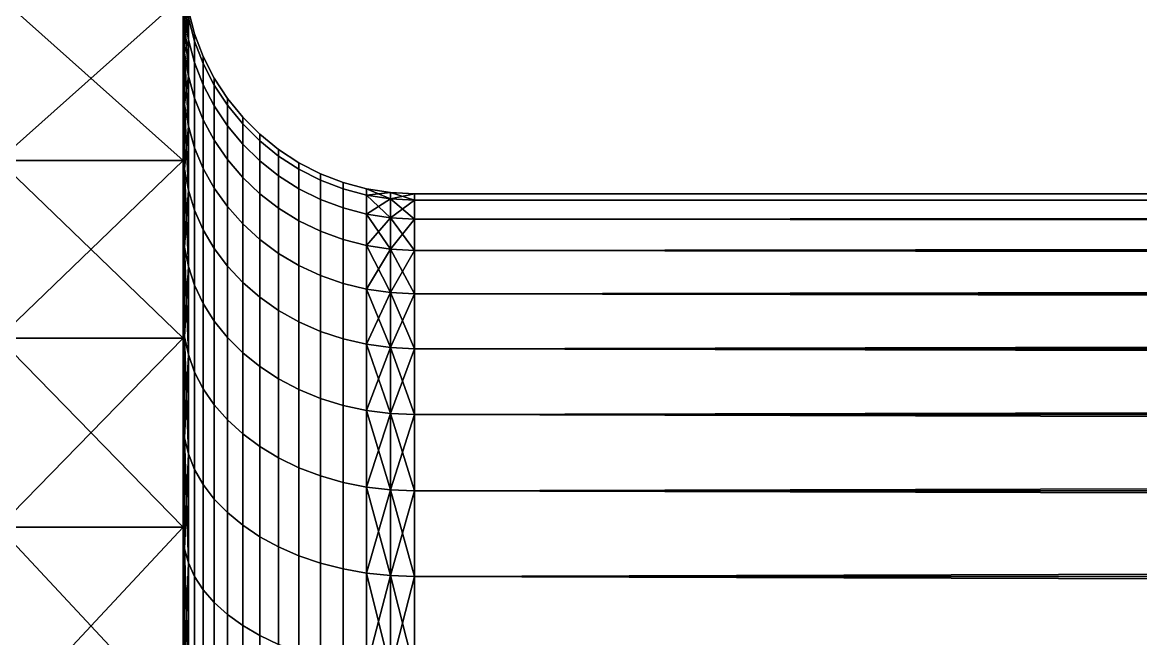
# Model space of a CAD drawing. Extents: x -0.16 to 4, y -0.22 to 0.22.
# Drawn here: x -0.0174 to 0.1035, y 0.0769 to 0.1435 of the extents above; entities that cross this region are included whole.
import ezdxf

# ---------------------------------------------------------------- set-up
doc = ezdxf.new("R2010")
doc.units = 0
doc.layers.get('0').update_dxf_attribs({"linetype": 'CONTINUOUS'})

msp = doc.modelspace()

# ---------------------------------------------------------------- meshes
at = {"color": 252, "linetype": 'CONTINUOUS'}
mesh = msp.add_polyface(dxfattribs=at)
corners = [(-0.02, 0.109375, -0.189443), (-0.02, 0.128578, -0.176972), (-0.02, 0.146372, -0.162563), (-0.02, 0.162563, -0.146372), (-0.02, 0.176972, -0.128578), (-0.02, 0.189443, -0.109375), (-0.02, 0.199838, -0.088974), (-0.02, 0.208044, -0.067597), (-0.02, 0.21397, -0.045481), (-0.02, 0.217552, -0.022866), (-0.02, 0.21875), (-0.02, 0.217552, 0.022866), (-0.02, 0.21397, 0.045481), (-0.02, 0.208044, 0.067597), (-0.02, 0.199838, 0.088974), (-0.02, 0.189443, 0.109375), (-0.02, 0.176972, 0.128578), (-0.02, 0.162563, 0.146372), (-0.02, 0.146372, 0.162563), (-0.02, 0.128578, 0.176972), (-0.02, 0.109375, 0.189443), (-0.02, 0.088974, 0.199838), (-0.02, 0.067597, 0.208044), (-0.02, 0.045481, 0.21397), (-0.02, 0.022866, 0.217552), (-0.02, 0, 0.21875), (-0.02, -0.022866, 0.217552), (-0.02, -0.045481, 0.21397), (-0.02, -0.067597, 0.208044), (-0.02, -0.088974, 0.199838), (-0.02, -0.109375, 0.189443), (-0.02, -0.128578, 0.176972), (-0.02, -0.146372, 0.162563), (-0.02, -0.162563, 0.146372), (-0.02, -0.176972, 0.128578), (-0.02, -0.189443, 0.109375), (-0.02, -0.199838, 0.088974), (-0.02, -0.208044, 0.067597), (-0.02, -0.21397, 0.045481), (-0.02, -0.217552, 0.022866), (-0.02, -0.21875), (-0.02, -0.217552, -0.022866), (-0.02, -0.21397, -0.045481), (-0.02, -0.208044, -0.067597), (-0.02, -0.199838, -0.088974), (-0.02, -0.189443, -0.109375), (-0.02, -0.176972, -0.128578), (-0.02, -0.162563, -0.146372), (-0.02, -0.146372, -0.162563), (-0.02, -0.128578, -0.176972), (-0.02, -0.109375, -0.189443), (-0.02, -0.088974, -0.199838), (-0.02, -0.067597, -0.208044), (-0.02, -0.045481, -0.21397), (-0.02, -0.022866, -0.217552), (-0.02, 0, -0.21875), (-0.02, 0.022866, -0.217552), (-0.02, 0.045481, -0.21397), (-0.02, 0.067597, -0.208044), (-0.02, 0.088974, -0.199838), (0, 0, 0.21875), (0, 0.022866, 0.217552), (0, 0.045481, 0.21397), (0, 0.067597, 0.208044), (0, 0.088974, 0.199838), (0, 0.109375, 0.189443), (0, 0.128578, 0.176972), (0, 0.146372, 0.162563), (0, 0.162563, 0.146372), (0, 0.176972, 0.128578), (0, 0.189443, 0.109375), (0, 0.199838, 0.088974), (0, 0.208044, 0.067597), (0, 0.21397, 0.045481), (0, 0.217552, 0.022866), (0, 0.21875), (0, 0.217552, -0.022866), (0, 0.21397, -0.045481), (0, 0.208044, -0.067597), (0, 0.199838, -0.088974), (0, 0.189443, -0.109375), (0, 0.176972, -0.128578), (0, 0.162563, -0.146372), (0, 0.146372, -0.162563), (0, 0.128578, -0.176972), (0, 0.109375, -0.189443), (0, 0.088974, -0.199838), (0, 0.067597, -0.208044), (0, 0.045481, -0.21397), (0, 0.022866, -0.217552), (0, 0, -0.21875), (0, -0.022866, -0.217552), (0, -0.045481, -0.21397), (0, -0.067597, -0.208044), (0, -0.088974, -0.199838), (0, -0.109375, -0.189443), (0, -0.128578, -0.176972), (0, -0.146372, -0.162563), (0, -0.162563, -0.146372), (0, -0.176972, -0.128578), (0, -0.189443, -0.109375), (0, -0.199838, -0.088974), (0, -0.208044, -0.067597), (0, -0.21397, -0.045481), (0, -0.217552, -0.022866), (0, -0.21875), (0, -0.217552, 0.022866), (0, -0.21397, 0.045481), (0, -0.208044, 0.067597), (0, -0.199838, 0.088974), (0, -0.189443, 0.109375), (0, -0.176972, 0.128578), (0, -0.162563, 0.146372), (0, -0.146372, 0.162563), (0, -0.128578, 0.176972), (0, -0.109375, 0.189443), (0, -0.088974, 0.199838), (0, -0.067597, 0.208044), (0, -0.045481, 0.21397), (0, -0.022866, 0.217552)]
mesh.append_faces([[corners[k] for k in face] for face in [(1, 84, 0), (0, 84, 85), (0, 85, 59), (59, 85, 86), (59, 86, 58), (58, 86, 87), (58, 87, 57), (57, 87, 88), (57, 88, 56), (56, 88, 89), (56, 89, 55), (55, 89, 90), (55, 90, 54), (54, 90, 91), (54, 91, 53), (53, 91, 92), (53, 92, 52), (52, 92, 93), (52, 93, 51), (51, 93, 94), (51, 94, 50), (50, 94, 95), (50, 95, 49), (49, 95, 96), (49, 96, 48), (48, 96, 97), (48, 97, 47), (47, 97, 98), (47, 98, 46), (46, 98, 99), (46, 99, 45), (45, 99, 100), (45, 100, 101), (84, 1, 83), (83, 1, 2), (83, 2, 82), (82, 2, 3), (82, 3, 81), (81, 3, 4), (81, 4, 80), (80, 4, 5), (80, 5, 79), (79, 5, 6), (79, 6, 78), (78, 6, 7), (78, 7, 77), (77, 7, 8), (77, 8, 76), (76, 8, 9), (76, 9, 75), (75, 9, 10), (75, 10, 11), (75, 11, 74), (74, 11, 12), (74, 12, 73), (73, 12, 13), (73, 13, 72), (72, 13, 71), (71, 13, 14), (71, 14, 15), (71, 15, 70), (70, 15, 16), (70, 16, 69), (69, 16, 68), (68, 16, 17), (68, 17, 67), (67, 17, 18), (67, 18, 66), (66, 18, 19), (66, 19, 65), (65, 19, 20), (65, 20, 64), (64, 20, 21), (64, 21, 63), (63, 21, 22), (63, 22, 62), (62, 22, 23), (62, 23, 61), (61, 23, 24), (61, 24, 60), (60, 24, 25), (60, 25, 26), (60, 26, 119), (119, 26, 27), (119, 27, 118), (118, 27, 28), (118, 28, 117), (117, 28, 29), (117, 29, 116), (116, 29, 30), (116, 30, 115), (115, 30, 31), (115, 31, 114), (114, 31, 32), (114, 32, 113), (113, 32, 33), (113, 33, 112), (112, 33, 111), (111, 33, 34), (111, 34, 35), (111, 35, 110), (110, 35, 36), (110, 36, 109), (109, 36, 108), (108, 36, 37), (108, 37, 38), (108, 38, 107), (107, 38, 39), (107, 39, 106), (106, 39, 105), (105, 39, 40), (105, 40, 104), (104, 40, 41), (104, 41, 103), (103, 41, 42), (103, 42, 102), (102, 42, 43), (102, 43, 101), (101, 43, 44), (101, 44, 45)]], dxfattribs={"color": 252})
mesh = msp.add_polyface(dxfattribs=at)
corners = [(0, 0, 0.21875), (0, -0.022866, 0.217552), (0, -0.045481, 0.21397), (0, -0.067597, 0.208044), (0, -0.088974, 0.199838), (0, -0.109375, 0.189443), (0, -0.128578, 0.176972), (0, -0.146372, 0.162563), (0, -0.162563, 0.146372), (0, -0.176972, 0.128578), (0, -0.189443, 0.109375), (0, -0.199838, 0.088974), (0, -0.208044, 0.067597), (0, -0.21397, 0.045481), (0, -0.217552, 0.022866), (0, -0.21875), (0, -0.217552, -0.022866), (0, -0.21397, -0.045481), (0, -0.208044, -0.067597), (0, -0.199838, -0.088974), (0, -0.189443, -0.109375), (0, -0.176972, -0.128578), (0, -0.162563, -0.146372), (0, -0.146372, -0.162563), (0, -0.128578, -0.176972), (0, -0.109375, -0.189443), (0, -0.088974, -0.199838), (0, -0.067597, -0.208044), (0, -0.045481, -0.21397), (0, -0.022866, -0.217552), (0, 0, -0.21875), (0, 0.022866, -0.217552), (0, 0.045481, -0.21397), (0, 0.067597, -0.208044), (0, 0.088974, -0.199838), (0, 0.109375, -0.189443), (0, 0.128578, -0.176972), (0, 0.146372, -0.162563), (0, 0.162563, -0.146372), (0, 0.176972, -0.128578), (0, 0.189443, -0.109375), (0, 0.199838, -0.088974), (0, 0.208044, -0.067597), (0, 0.21397, -0.045481), (0, 0.217552, -0.022866), (0, 0.21875), (0, 0.217552, 0.022866), (0, 0.21397, 0.045481), (0, 0.208044, 0.067597), (0, 0.199838, 0.088974), (0, 0.189443, 0.109375), (0, 0.176972, 0.128578), (0, 0.162563, 0.146372), (0, 0.146372, 0.162563), (0, 0.128578, 0.176972), (0, 0.109375, 0.189443), (0, 0.088974, 0.199838), (0, 0.067597, 0.208044), (0, 0.045481, 0.21397), (0, 0.022866, 0.217552), (0, 0, -0.15), (0, -0.015679, -0.149178), (0, -0.031187, -0.146722), (0, -0.046353, -0.142658), (0, -0.06101, -0.137032), (0, -0.075, -0.129904), (0, -0.088168, -0.121353), (0, -0.10037, -0.111472), (0, -0.111472, -0.10037), (0, -0.121353, -0.088168), (0, -0.129904, -0.075), (0, -0.137032, -0.06101), (0, -0.142658, -0.046353), (0, -0.146722, -0.031187), (0, -0.149178, -0.015679), (0, -0.15), (0, -0.149178, 0.015679), (0, -0.146722, 0.031187), (0, -0.142658, 0.046353), (0, -0.137032, 0.06101), (0, -0.129904, 0.075), (0, -0.121353, 0.088168), (0, -0.111472, 0.10037), (0, -0.10037, 0.111472), (0, -0.088168, 0.121353), (0, -0.075, 0.129904), (0, -0.06101, 0.137032), (0, -0.046353, 0.142658), (0, -0.031187, 0.146722), (0, -0.015679, 0.149178), (0, 0, 0.15), (0, 0.015679, 0.149178), (0, 0.031187, 0.146722), (0, 0.046353, 0.142658), (0, 0.06101, 0.137032), (0, 0.075, 0.129904), (0, 0.088168, 0.121353), (0, 0.10037, 0.111472), (0, 0.111472, 0.10037), (0, 0.121353, 0.088168), (0, 0.129904, 0.075), (0, 0.137032, 0.06101), (0, 0.142658, 0.046353), (0, 0.146722, 0.031187), (0, 0.149178, 0.015679), (0, 0.15), (0, 0.149178, -0.015679), (0, 0.146722, -0.031187), (0, 0.142658, -0.046353), (0, 0.137032, -0.06101), (0, 0.129904, -0.075), (0, 0.121353, -0.088168), (0, 0.111472, -0.10037), (0, 0.10037, -0.111472), (0, 0.088168, -0.121353), (0, 0.075, -0.129904), (0, 0.06101, -0.137032), (0, 0.046353, -0.142658), (0, 0.031187, -0.146722), (0, 0.015679, -0.149178)]
mesh.append_faces([[corners[k] for k in face] for face in [(59, 0, 90), (90, 0, 1), (90, 1, 89), (89, 1, 2), (89, 2, 88), (88, 2, 3), (88, 3, 87), (87, 3, 4), (87, 4, 86), (86, 4, 5), (86, 5, 85), (85, 5, 6), (85, 6, 84), (84, 6, 7), (84, 7, 83), (83, 7, 8), (83, 8, 82), (82, 8, 9), (82, 9, 81), (81, 9, 10), (81, 10, 80), (80, 10, 11), (80, 11, 79), (79, 11, 12), (79, 12, 78), (78, 12, 13), (78, 13, 77), (77, 13, 14), (77, 14, 76), (76, 14, 15), (76, 15, 75), (75, 15, 74), (74, 15, 16), (74, 16, 73), (73, 16, 17), (73, 17, 72), (72, 17, 18), (72, 18, 71), (71, 18, 19), (71, 19, 70), (70, 19, 20), (70, 20, 69), (69, 20, 21), (69, 21, 68), (68, 21, 22), (68, 22, 67), (67, 22, 23), (67, 23, 66), (66, 23, 24), (66, 24, 65), (65, 24, 25), (65, 25, 64), (64, 25, 26), (64, 26, 63), (63, 26, 27), (63, 27, 62), (62, 27, 28), (62, 28, 61), (61, 28, 29), (61, 29, 60), (60, 29, 30), (60, 30, 31), (60, 31, 119), (119, 31, 32), (119, 32, 118), (118, 32, 33), (118, 33, 117), (117, 33, 34), (117, 34, 116), (116, 34, 35), (116, 35, 115), (115, 35, 36), (115, 36, 114), (114, 36, 37), (114, 37, 113), (113, 37, 38), (113, 38, 112), (112, 38, 39), (112, 39, 111), (111, 39, 40), (111, 40, 110), (110, 40, 41), (110, 41, 109), (109, 41, 42), (109, 42, 108), (108, 42, 43), (108, 43, 107), (107, 43, 44), (107, 44, 106), (106, 44, 45), (106, 45, 105), (105, 45, 104), (104, 45, 46), (104, 46, 103), (103, 46, 47), (103, 47, 102), (102, 47, 48), (102, 48, 101), (101, 48, 49), (101, 49, 100), (100, 49, 50), (100, 50, 99), (99, 50, 51), (99, 51, 98), (98, 51, 52), (98, 52, 97), (97, 52, 53), (97, 53, 96), (96, 53, 54), (96, 54, 95), (95, 54, 55), (95, 55, 94), (94, 55, 56), (94, 56, 93), (93, 56, 57), (93, 57, 92), (92, 57, 58), (92, 58, 91), (91, 58, 59), (91, 59, 90)]], dxfattribs={"color": 252})
mesh = msp.add_polyface(dxfattribs=at)
corners = [(0.000137, 0.134645, -0.059948), (0, 0.142658, -0.046353), (0.000137, 0.140173, -0.045545), (0.000137, 0.144166, -0.030643), (0.000546, 0.141638, -0.030106), (0.000546, 0.144009, -0.015136), (0.001224, 0.141495, -0.014872), (0.001224, 0.139166, -0.029581), (0.002161, 0.139066, -0.014616), (0.002161, 0.136776, -0.029073), (0, 0.146722, -0.031187), (0.000137, 0.146579, -0.015406), (0.000546, 0.144802), (0.001224, 0.142275), (0.002161, 0.139832), (0, 0.149178, -0.015679), (0.000137, 0.147387), (0.000546, 0.144009, 0.015136), (0.001224, 0.141495, 0.014872), (0.002161, 0.139066, 0.014616), (0.003349, 0.136747, 0.014373), (0.003349, 0.1375), (0, 0.15), (0.000137, 0.146579, 0.015406), (0.000546, 0.141638, 0.030106), (0.001224, 0.139166, 0.029581), (0.002161, 0.136776, 0.029073), (0, 0.149178, 0.015679), (0.000137, 0.144166, 0.030643), (0.000546, 0.137715, 0.044746), (0.001224, 0.135311, 0.043965), (0, 0.146722, 0.031187), (0.000137, 0.140173, 0.045545), (0, 0.142658, 0.046353), (0.000137, 0.134645, 0.059948), (0.001224, 0.135311, -0.043965), (0.000546, 0.137715, -0.044746)]
mesh.append_faces([[corners[k] for k in face] for face in [(0, 1, 2), (2, 1, 3), (2, 3, 4), (4, 3, 5), (4, 5, 6, 7), (7, 6, 8, 9), (1, 10, 3), (3, 10, 11), (3, 11, 5), (5, 11, 12), (5, 12, 13, 6), (6, 13, 14, 8), (10, 15, 11), (11, 15, 16), (11, 16, 12), (12, 16, 17), (12, 17, 18, 13), (13, 18, 19, 14), (14, 19, 20, 21), (15, 22, 16), (16, 22, 23), (16, 23, 17), (17, 23, 24), (17, 24, 25, 18), (18, 25, 26, 19), (22, 27, 23), (23, 27, 28), (23, 28, 24), (24, 28, 29), (24, 29, 30, 25), (27, 31, 28), (28, 31, 32), (28, 32, 29), (31, 33, 32), (32, 33, 34), (4, 7, 35, 36), (36, 2, 4)]], dxfattribs={"color": 252})
mesh = msp.add_polyface(dxfattribs=at)
corners = [(0.000137, 0.127641, -0.073693), (0, 0.129904, -0.075), (0, 0.137032, -0.06101), (0.000137, 0.134645, -0.059948), (0, 0.142658, -0.046353), (0.002161, 0.136776, -0.029073), (0.002161, 0.139066, -0.014616), (0.003349, 0.136747, -0.014373), (0.003349, 0.134495, -0.028588), (0.004775, 0.134564, -0.014143), (0.004775, 0.132349, -0.028132), (0.006421, 0.132542, -0.013931), (0.006421, 0.130359, -0.027709), (0.008272, 0.130701, -0.013737), (0.008272, 0.12855, -0.027324), (0.002161, 0.139832), (0.003349, 0.1375), (0.004775, 0.135305), (0.006421, 0.133272), (0.008272, 0.131421), (0.003349, 0.136747, 0.014373), (0.004775, 0.134564, 0.014143), (0.006421, 0.132542, 0.013931), (0.008272, 0.130701, 0.013737), (0.002161, 0.139066, 0.014616), (0.002161, 0.136776, 0.029073), (0.003349, 0.134495, 0.028588), (0.004775, 0.132349, 0.028132), (0.006421, 0.130359, 0.027709), (0.008272, 0.12855, 0.027324), (0.001224, 0.139166, 0.029581), (0.001224, 0.135311, 0.043965), (0.002161, 0.132988, 0.04321), (0.003349, 0.13077, 0.04249), (0.004775, 0.128683, 0.041812), (0.000546, 0.137715, 0.044746), (0.000137, 0.140173, 0.045545), (0.000546, 0.132283, 0.058896), (0.001224, 0.129974, 0.057868), (0.002161, 0.127743, 0.056875), (0.000137, 0.134645, 0.059948), (0.000546, 0.125402, 0.072401), (0, 0.142658, 0.046353), (0, 0.137032, 0.06101), (0, 0.129904, 0.075), (0.000137, 0.127641, 0.073693), (0.004775, 0.128683, -0.041812), (0.003349, 0.13077, -0.04249), (0.002161, 0.132988, -0.04321), (0.001224, 0.139166, -0.029581), (0.001224, 0.135311, -0.043965), (0.002161, 0.127743, -0.056875), (0.001224, 0.129974, -0.057868), (0.000546, 0.137715, -0.044746), (0.000546, 0.132283, -0.058896), (0.000137, 0.140173, -0.045545)]
mesh.append_faces([[corners[k] for k in face] for face in [(0, 1, 2), (0, 2, 3), (3, 2, 4), (5, 6, 7, 8), (8, 7, 9, 10), (10, 9, 11, 12), (12, 11, 13, 14), (6, 15, 16, 7), (7, 16, 17, 9), (9, 17, 18, 11), (11, 18, 19, 13), (16, 20, 21, 17), (17, 21, 22, 18), (18, 22, 23, 19), (24, 25, 26, 20), (20, 26, 27, 21), (21, 27, 28, 22), (22, 28, 29, 23), (30, 31, 32, 25), (25, 32, 33, 26), (26, 33, 34, 27), (35, 36, 37), (35, 37, 38, 31), (31, 38, 39, 32), (36, 40, 37), (37, 40, 41), (42, 43, 40), (40, 43, 44), (40, 44, 45), (8, 10, 46, 47), (5, 8, 47, 48), (49, 5, 48, 50), (50, 48, 51, 52), (53, 50, 52, 54), (3, 55, 53), (0, 3, 54), (54, 3, 53)]], dxfattribs={"color": 252})
mesh = msp.add_polyface(dxfattribs=at)
corners = [(0.000137, 0.119238, -0.086632), (0, 0.121353, -0.088168), (0, 0.129904, -0.075), (0.000137, 0.127641, -0.073693), (0.008272, 0.12855, -0.027324), (0.008272, 0.130701, -0.013737), (0.010305, 0.129064, -0.013565), (0.010305, 0.126939, -0.026982), (0.0125, 0.127646, -0.013416), (0.0125, 0.125545, -0.026685), (0.008272, 0.131421), (0.010305, 0.129775), (0.0125, 0.128349), (0.008272, 0.130701, 0.013737), (0.010305, 0.129064, 0.013565), (0.0125, 0.127646, 0.013416), (0.008272, 0.12855, 0.027324), (0.010305, 0.126939, 0.026982), (0.004775, 0.132349, 0.028132), (0.004775, 0.128683, 0.041812), (0.006421, 0.126749, 0.041183), (0.006421, 0.130359, 0.027709), (0.008272, 0.124989, 0.040611), (0.010305, 0.123423, 0.040103), (0.002161, 0.132988, 0.04321), (0.002161, 0.127743, 0.056875), (0.003349, 0.125613, 0.055926), (0.003349, 0.13077, 0.04249), (0.004775, 0.123608, 0.055034), (0.006421, 0.12175, 0.054206), (0.008272, 0.120059, 0.053454), (0.010305, 0.118555, 0.052784), (0.000546, 0.132283, 0.058896), (0.000546, 0.125402, 0.072401), (0.001224, 0.123213, 0.071137), (0.001224, 0.129974, 0.057868), (0.002161, 0.121098, 0.069916), (0.003349, 0.119078, 0.06875), (0.000137, 0.127641, 0.073693), (0, 0.129904, 0.075), (0.000137, 0.119238, 0.086632), (0, 0.121353, 0.088168), (0.000546, 0.125402, -0.072401), (0.000137, 0.134645, 0.059948), (0.000546, 0.117147, 0.085113), (0.010305, 0.123423, -0.040103), (0.008272, 0.124989, -0.040611), (0.010305, 0.118555, -0.052784), (0.008272, 0.120059, -0.053454), (0.006421, 0.130359, -0.027709), (0.006421, 0.126749, -0.041183), (0.006421, 0.12175, -0.054206), (0.004775, 0.132349, -0.028132), (0.004775, 0.128683, -0.041812), (0.004775, 0.123608, -0.055034), (0.003349, 0.13077, -0.04249), (0.003349, 0.125613, -0.055926), (0.002161, 0.132988, -0.04321), (0.002161, 0.127743, -0.056875), (0.003349, 0.119078, -0.06875), (0.002161, 0.121098, -0.069916), (0.001224, 0.129974, -0.057868), (0.001224, 0.123213, -0.071137), (0.000546, 0.132283, -0.058896)]
mesh.append_faces([[corners[k] for k in face] for face in [(0, 1, 2), (0, 2, 3), (4, 5, 6, 7), (7, 6, 8, 9), (5, 10, 11, 6), (6, 11, 12, 8), (10, 13, 14, 11), (11, 14, 15, 12), (13, 16, 17, 14), (18, 19, 20, 21), (21, 20, 22, 16), (16, 22, 23, 17), (24, 25, 26, 27), (27, 26, 28, 19), (19, 28, 29, 20), (20, 29, 30, 22), (22, 30, 31, 23), (32, 33, 34, 35), (35, 34, 36, 25), (25, 36, 37, 26), (38, 39, 40), (39, 41, 40), (42, 0, 3), (33, 43, 38), (33, 38, 44), (4, 7, 45, 46), (46, 45, 47, 48), (49, 4, 46, 50), (50, 46, 48, 51), (52, 49, 50, 53), (53, 50, 51, 54), (55, 53, 54, 56), (57, 55, 56, 58), (58, 56, 59, 60), (61, 58, 60, 62), (63, 61, 62, 42), (42, 3, 63)]], dxfattribs={"color": 252})
mesh = msp.add_polyface(dxfattribs=at)
corners = [(0.025, 0.122268, -0.025989), (0.022387, 0.122402, -0.026017), (0.025, 0.124315, -0.013066), (0.022387, 0.124451, -0.01308), (0.025, 0.125), (0.022387, 0.125137), (0.025, 0.124315, 0.013066), (0.022387, 0.124451, 0.01308), (0.025, 0.122268, 0.025989), (0.022387, 0.122402, 0.026017), (0.0125, 0.125545, -0.026685), (0.0125, 0.127646, -0.013416), (0.014832, 0.126465, -0.013292), (0.014832, 0.124383, -0.026438), (0.017275, 0.125532, -0.013194), (0.017275, 0.123465, -0.026243), (0.019802, 0.124859, -0.013123), (0.019802, 0.122803, -0.026103), (0.0125, 0.128349), (0.014832, 0.127161), (0.017275, 0.126224), (0.019802, 0.125546), (0.0125, 0.127646, 0.013416), (0.014832, 0.126465, 0.013292), (0.017275, 0.125532, 0.013194), (0.019802, 0.124859, 0.013123), (0.010305, 0.129064, 0.013565), (0.010305, 0.126939, 0.026982), (0.0125, 0.125545, 0.026685), (0.014832, 0.124383, 0.026438), (0.017275, 0.123465, 0.026243), (0.019802, 0.122803, 0.026103), (0.010305, 0.123423, 0.040103), (0.0125, 0.122067, 0.039662), (0.014832, 0.120938, 0.039295), (0.017275, 0.120046, 0.039005), (0.019802, 0.119402, -0.038796), (0.017275, 0.120046, -0.039005), (0.014832, 0.120938, -0.039295), (0.0125, 0.122067, -0.039662), (0.010305, 0.126939, -0.026982), (0.010305, 0.123423, -0.040103)]
mesh.append_faces([[corners[k] for k in face] for face in [(0, 1, 2), (2, 1, 3), (2, 3, 4), (4, 3, 5), (4, 5, 6), (6, 5, 7), (6, 7, 8), (8, 7, 9), (10, 11, 12, 13), (13, 12, 14, 15), (15, 14, 16, 17), (17, 16, 3), (3, 16, 5), (11, 18, 19, 12), (12, 19, 20, 14), (14, 20, 21, 16), (16, 21, 5), (5, 21, 7), (18, 22, 23, 19), (19, 23, 24, 20), (20, 24, 25, 21), (21, 25, 7), (7, 25, 9), (26, 27, 28, 22), (22, 28, 29, 23), (23, 29, 30, 24), (24, 30, 31, 25), (25, 31, 9), (27, 32, 33, 28), (28, 33, 34, 29), (29, 34, 35, 30), (17, 3, 1), (17, 1, 36), (15, 17, 36, 37), (13, 15, 37, 38), (10, 13, 38, 39), (40, 10, 39, 41)]], dxfattribs={"color": 252})
mesh = msp.add_polyface(dxfattribs=at)
corners = [(0.000546, 0.107609, -0.096892), (0.000137, 0.10953, -0.098621), (0.000546, 0.117147, -0.085113), (0.001224, 0.115103, -0.083627), (0.001224, 0.105731, -0.0952), (0.002161, 0.113126, -0.082191), (0.002161, 0.103915, -0.093566), (0, 0.111472, -0.10037), (0.000137, 0.119238, -0.086632), (0.000546, 0.125402, -0.072401), (0.001224, 0.123213, -0.071137), (0.002161, 0.121098, -0.069916), (0.003349, 0.119078, -0.06875), (0.003349, 0.11124, -0.08082), (0.004775, 0.117178, -0.067653), (0.004775, 0.109464, -0.079531), (0.006421, 0.115417, -0.066636), (0.006421, 0.107819, -0.078335), (0.008272, 0.113814, -0.065711), (0.008272, 0.106322, -0.077248), (0, 0.121353, -0.088168), (0.010305, 0.123423, 0.040103), (0.010305, 0.118555, 0.052784), (0.0125, 0.117253, 0.052204), (0.0125, 0.122067, 0.039662), (0.003349, 0.125613, 0.055926), (0.003349, 0.119078, 0.06875), (0.004775, 0.117178, 0.067653), (0.004775, 0.123608, 0.055034), (0.006421, 0.115417, 0.066636), (0.006421, 0.12175, 0.054206), (0.008272, 0.113814, 0.065711), (0.008272, 0.120059, 0.053454), (0.010305, 0.112388, 0.064887), (0.0125, 0.111154, 0.064175), (0.000137, 0.127641, 0.073693), (0.000137, 0.119238, 0.086632), (0.000546, 0.117147, 0.085113), (0.000546, 0.107609, 0.096892), (0.001224, 0.105731, 0.0952), (0.001224, 0.115103, 0.083627), (0.002161, 0.103915, 0.093566), (0.002161, 0.113126, 0.082191), (0, 0.121353, 0.088168), (0.000137, 0.10953, 0.098621), (0, 0.111472, 0.10037), (0.006421, 0.107819, 0.078335), (0.008272, 0.106322, 0.077248), (0.004775, 0.109464, 0.079531), (0.003349, 0.11124, 0.08082), (0.002161, 0.121098, 0.069916), (0.001224, 0.123213, 0.071137), (0.000546, 0.125402, 0.072401), (0.010305, 0.123423, -0.040103), (0.0125, 0.122067, -0.039662), (0.0125, 0.117253, -0.052204), (0.010305, 0.118555, -0.052784), (0.008272, 0.120059, -0.053454), (0.010305, 0.112388, -0.064887), (0.006421, 0.12175, -0.054206), (0.004775, 0.123608, -0.055034), (0.003349, 0.125613, -0.055926)]
mesh.append_faces([[corners[k] for k in face] for face in [(0, 1, 2), (0, 2, 3, 4), (4, 3, 5, 6), (1, 7, 8), (1, 8, 2), (2, 8, 9), (2, 9, 10, 3), (3, 10, 11, 5), (5, 11, 12, 13), (13, 12, 14, 15), (15, 14, 16, 17), (17, 16, 18, 19), (7, 20, 8), (21, 22, 23, 24), (25, 26, 27, 28), (28, 27, 29, 30), (30, 29, 31, 32), (32, 31, 33, 22), (22, 33, 34, 23), (35, 36, 37), (37, 36, 38), (37, 38, 39, 40), (40, 39, 41, 42), (36, 43, 44), (36, 44, 38), (43, 45, 44), (46, 47, 31, 29), (48, 46, 29, 27), (49, 48, 27, 26), (42, 49, 26, 50), (40, 42, 50, 51), (37, 40, 51, 52), (53, 54, 55, 56), (57, 56, 58, 18), (59, 57, 18, 16), (60, 59, 16, 14), (61, 60, 14, 12)]], dxfattribs={"color": 252})
mesh = msp.add_polyface(dxfattribs=at)
corners = [(3.246281, 0, -0.125), (3.246281, -0.013066, -0.124315), (3.246281, -0.025989, -0.122268), (3.246281, -0.038627, -0.118882), (3.246281, -0.050842, -0.114193), (3.246281, -0.0625, -0.108253), (3.246281, -0.073473, -0.101127), (3.246281, -0.083641, -0.092893), (3.246281, -0.092893, -0.083641), (3.246281, -0.101127, -0.073473), (3.246281, -0.108253, -0.0625), (3.246281, -0.114193, -0.050842), (3.246281, -0.118882, -0.038627), (3.246281, -0.122268, -0.025989), (3.246281, -0.124315, -0.013066), (3.246281, -0.125), (3.246281, -0.124315, 0.013066), (3.246281, -0.122268, 0.025989), (3.246281, -0.118882, 0.038627), (3.246281, -0.114193, 0.050842), (3.246281, -0.108253, 0.0625), (3.246281, -0.101127, 0.073473), (3.246281, -0.092893, 0.083641), (3.246281, -0.083641, 0.092893), (3.246281, -0.073473, 0.101127), (3.246281, -0.0625, 0.108253), (3.246281, -0.050842, 0.114193), (3.246281, -0.038627, 0.118882), (3.246281, -0.025989, 0.122268), (3.246281, -0.013066, 0.124315), (3.246281, 0, 0.125), (3.246281, 0.013066, 0.124315), (3.246281, 0.025989, 0.122268), (3.246281, 0.038627, 0.118882), (3.246281, 0.050842, 0.114193), (3.246281, 0.0625, 0.108253), (3.246281, 0.073473, 0.101127), (3.246281, 0.083641, 0.092893), (3.246281, 0.092893, 0.083641), (3.246281, 0.101127, 0.073473), (3.246281, 0.108253, 0.0625), (3.246281, 0.114193, 0.050842), (3.246281, 0.118882, 0.038627), (3.246281, 0.122268, 0.025989), (3.246281, 0.124315, 0.013066), (3.246281, 0.125), (3.246281, 0.124315, -0.013066), (3.246281, 0.122268, -0.025989), (3.246281, 0.118882, -0.038627), (3.246281, 0.114193, -0.050842), (3.246281, 0.108253, -0.0625), (3.246281, 0.101127, -0.073473), (3.246281, 0.092893, -0.083641), (3.246281, 0.083641, -0.092893), (3.246281, 0.073473, -0.101127), (3.246281, 0.0625, -0.108253), (3.246281, 0.050842, -0.114193), (3.246281, 0.038627, -0.118882), (3.246281, 0.025989, -0.122268), (3.246281, 0.013066, -0.124315), (0.025, 0, -0.125), (0.025, 0.013066, -0.124315), (0.025, 0.025989, -0.122268), (0.025, 0.038627, -0.118882), (0.025, 0.050842, -0.114193), (0.025, 0.0625, -0.108253), (0.025, 0.073473, -0.101127), (0.025, 0.083641, -0.092893), (0.025, 0.092893, -0.083641), (0.025, 0.101127, -0.073473), (0.025, 0.108253, -0.0625), (0.025, 0.114193, -0.050842), (0.025, 0.118882, -0.038627), (0.025, 0.122268, -0.025989), (0.025, 0.124315, -0.013066), (0.025, 0.125), (0.025, 0.124315, 0.013066), (0.025, 0.122268, 0.025989), (0.025, 0.118882, 0.038627), (0.025, 0.114193, 0.050842), (0.025, 0.108253, 0.0625), (0.025, 0.101127, 0.073473), (0.025, 0.092893, 0.083641), (0.025, 0.083641, 0.092893), (0.025, 0.073473, 0.101127), (0.025, 0.0625, 0.108253), (0.025, 0.050842, 0.114193), (0.025, 0.038627, 0.118882), (0.025, 0.025989, 0.122268), (0.025, 0.013066, 0.124315), (0.025, 0, 0.125), (0.025, -0.013066, 0.124315), (0.025, -0.025989, 0.122268), (0.025, -0.038627, 0.118882), (0.025, -0.050842, 0.114193), (0.025, -0.0625, 0.108253), (0.025, -0.073473, 0.101127), (0.025, -0.083641, 0.092893), (0.025, -0.092893, 0.083641), (0.025, -0.101127, 0.073473), (0.025, -0.108253, 0.0625), (0.025, -0.114193, 0.050842), (0.025, -0.118882, 0.038627), (0.025, -0.122268, 0.025989), (0.025, -0.124315, 0.013066), (0.025, -0.125), (0.025, -0.124315, -0.013066), (0.025, -0.122268, -0.025989), (0.025, -0.118882, -0.038627), (0.025, -0.114193, -0.050842), (0.025, -0.108253, -0.0625), (0.025, -0.101127, -0.073473), (0.025, -0.092893, -0.083641), (0.025, -0.083641, -0.092893), (0.025, -0.073473, -0.101127), (0.025, -0.0625, -0.108253), (0.025, -0.050842, -0.114193), (0.025, -0.038627, -0.118882), (0.025, -0.025989, -0.122268), (0.025, -0.013066, -0.124315)]
mesh.append_faces([[corners[k] for k in face] for face in [(1, 60, 0), (0, 60, 61), (0, 61, 59), (59, 61, 62), (59, 62, 58), (58, 62, 63), (58, 63, 57), (57, 63, 64), (57, 64, 56), (56, 64, 65), (56, 65, 55), (55, 65, 66), (55, 66, 54), (54, 66, 67), (54, 67, 53), (53, 67, 68), (53, 68, 52), (52, 68, 69), (52, 69, 51), (51, 69, 70), (51, 70, 50), (50, 70, 71), (50, 71, 49), (49, 71, 72), (49, 72, 48), (48, 72, 73), (48, 73, 47), (47, 73, 74), (47, 74, 46), (46, 74, 75), (46, 75, 45), (45, 75, 76), (45, 76, 44), (44, 76, 77), (44, 77, 43), (43, 77, 78), (43, 78, 42), (42, 78, 79), (42, 79, 41), (41, 79, 80), (41, 80, 40), (40, 80, 81), (40, 81, 39), (39, 81, 82), (39, 82, 38), (38, 82, 83), (38, 83, 37), (37, 83, 84), (37, 84, 36), (36, 84, 85), (36, 85, 35), (35, 85, 86), (35, 86, 34), (34, 86, 87), (34, 87, 33), (33, 87, 88), (33, 88, 32), (32, 88, 89), (32, 89, 31), (31, 89, 90), (31, 90, 30), (30, 90, 91), (30, 91, 29), (29, 91, 92), (29, 92, 28), (28, 92, 93), (28, 93, 27), (27, 93, 94), (27, 94, 26), (26, 94, 95), (26, 95, 25), (25, 95, 96), (25, 96, 24), (24, 96, 97), (24, 97, 23), (23, 97, 98), (23, 98, 22), (22, 98, 99), (22, 99, 21), (21, 99, 100), (21, 100, 20), (20, 100, 101), (20, 101, 19), (19, 101, 102), (19, 102, 18), (18, 102, 103), (18, 103, 17), (17, 103, 104), (17, 104, 16), (16, 104, 105), (16, 105, 15), (15, 105, 106), (15, 106, 14), (14, 106, 107), (14, 107, 13), (13, 107, 108), (13, 108, 12), (12, 108, 109), (12, 109, 11), (11, 109, 110), (11, 110, 10), (10, 110, 111), (10, 111, 9), (9, 111, 112), (9, 112, 8), (8, 112, 113), (8, 113, 7), (7, 113, 114), (7, 114, 6), (6, 114, 115), (6, 115, 5), (5, 115, 116), (5, 116, 4), (4, 116, 117), (4, 117, 3), (3, 117, 118), (3, 118, 2), (2, 118, 119), (2, 119, 1), (1, 119, 60)]], dxfattribs={"color": 252})
mesh = msp.add_polyface(dxfattribs=at)
corners = [(0.025, 0.108253, -0.0625), (0.022387, 0.108372, -0.062568), (0.025, 0.114193, -0.050842), (0.022387, 0.114318, -0.050898), (0.025, 0.118882, -0.038627), (0.022387, 0.119012, -0.038669), (0.025, 0.122268, -0.025989), (0.022387, 0.122402, -0.026017), (0.025, 0.122268, 0.025989), (0.022387, 0.122402, 0.026017), (0.025, 0.118882, 0.038627), (0.022387, 0.119012, 0.038669), (0.025, 0.114193, 0.050842), (0.022387, 0.114318, 0.050898), (0.025, 0.108253, 0.0625), (0.022387, 0.108372, 0.062568), (0.019802, 0.108726, -0.062773), (0.019802, 0.122803, 0.026103), (0.017275, 0.123465, 0.026243), (0.017275, 0.120046, 0.039005), (0.019802, 0.119402, 0.038796), (0.0125, 0.122067, 0.039662), (0.0125, 0.117253, 0.052204), (0.014832, 0.116168, 0.051721), (0.014832, 0.120938, 0.039295), (0.017275, 0.115311, 0.05134), (0.019802, 0.114692, 0.051064), (0.0125, 0.111154, 0.064175), (0.014832, 0.110125, 0.063581), (0.017275, 0.109313, 0.063112), (0.019802, 0.108726, 0.062773), (0.019802, 0.119402, -0.038796), (0.019802, 0.114692, -0.051064), (0.017275, 0.120046, -0.039005), (0.017275, 0.115311, -0.05134), (0.017275, 0.109313, -0.063112), (0.014832, 0.120938, -0.039295), (0.014832, 0.116168, -0.051721), (0.014832, 0.110125, -0.063581), (0.0125, 0.122067, -0.039662), (0.0125, 0.117253, -0.052204), (0.0125, 0.111154, -0.064175), (0.010305, 0.118555, -0.052784), (0.010305, 0.112388, -0.064887)]
mesh.append_faces([[corners[k] for k in face] for face in [(0, 1, 2), (2, 1, 3), (2, 3, 4), (4, 3, 5), (4, 5, 6), (6, 5, 7), (8, 9, 10), (10, 9, 11), (10, 11, 12), (12, 11, 13), (12, 13, 14), (14, 13, 15), (1, 16, 3), (9, 17, 11), (18, 19, 20, 17), (17, 20, 11), (11, 20, 13), (21, 22, 23, 24), (24, 23, 25, 19), (19, 25, 26, 20), (20, 26, 13), (13, 26, 15), (22, 27, 28, 23), (23, 28, 29, 25), (25, 29, 30, 26), (26, 30, 15), (31, 7, 5), (31, 5, 32), (32, 5, 3), (32, 3, 16), (33, 31, 32, 34), (34, 32, 16, 35), (36, 33, 34, 37), (37, 34, 35, 38), (39, 36, 37, 40), (40, 37, 38, 41), (42, 40, 41, 43)]], dxfattribs={"color": 252})
mesh = msp.add_polyface(dxfattribs=at)
corners = [(0.000137, 0.086632, -0.119238), (0, 0.088168, -0.121353), (0.000137, 0.098621, -0.10953), (0.000546, 0.096892, -0.107609), (0.000546, 0.107609, -0.096892), (0.001224, 0.105731, -0.0952), (0.001224, 0.0952, -0.105731), (0.002161, 0.103915, -0.093566), (0.002161, 0.093566, -0.103915), (0.003349, 0.102182, -0.092005), (0.003349, 0.092005, -0.102182), (0.004775, 0.100551, -0.090537), (0.004775, 0.090537, -0.100551), (0.006421, 0.09904, -0.089176), (0.006421, 0.089176, -0.09904), (0.008272, 0.097665, -0.087938), (0.008272, 0.087938, -0.097665), (0.010305, 0.096441, -0.086836), (0.010305, 0.086836, -0.096441), (0, 0.10037, -0.111472), (0.000137, 0.10953, -0.098621), (0.002161, 0.113126, -0.082191), (0.003349, 0.11124, -0.08082), (0.004775, 0.109464, -0.079531), (0.006421, 0.107819, -0.078335), (0.008272, 0.106322, -0.077248), (0.010305, 0.10499, -0.07628), (0, 0.111472, -0.10037), (0.008272, 0.113814, -0.065711), (0.010305, 0.112388, -0.064887), (0.002161, 0.113126, 0.082191), (0.002161, 0.103915, 0.093566), (0.003349, 0.102182, 0.092005), (0.003349, 0.11124, 0.08082), (0.004775, 0.100551, 0.090537), (0.004775, 0.109464, 0.079531), (0.006421, 0.09904, 0.089176), (0.006421, 0.107819, 0.078335), (0.008272, 0.097665, 0.087938), (0.008272, 0.106322, 0.077248), (0.000546, 0.107609, 0.096892), (0.000137, 0.10953, 0.098621), (0.000546, 0.096892, 0.107609), (0.001224, 0.0952, 0.105731), (0.001224, 0.105731, 0.0952), (0.002161, 0.093566, 0.103915), (0.003349, 0.092005, 0.102182), (0.004775, 0.090537, 0.100551), (0.006421, 0.089176, 0.09904), (0.008272, 0.087938, 0.097665), (0, 0.111472, 0.10037), (0.000137, 0.098621, 0.10953), (0.000546, 0.085113, 0.117147), (0, 0.10037, 0.111472), (0.000137, 0.086632, 0.119238), (0, 0.088168, 0.121353)]
mesh.append_faces([[corners[k] for k in face] for face in [(0, 1, 2), (0, 2, 3), (3, 2, 4), (3, 4, 5, 6), (6, 5, 7, 8), (8, 7, 9, 10), (10, 9, 11, 12), (12, 11, 13, 14), (14, 13, 15, 16), (16, 15, 17, 18), (1, 19, 2), (2, 19, 20), (2, 20, 4), (7, 21, 22, 9), (9, 22, 23, 11), (11, 23, 24, 13), (13, 24, 25, 15), (15, 25, 26, 17), (19, 27, 20), (25, 28, 29, 26), (30, 31, 32, 33), (33, 32, 34, 35), (35, 34, 36, 37), (37, 36, 38, 39), (40, 41, 42), (40, 42, 43, 44), (44, 43, 45, 31), (31, 45, 46, 32), (32, 46, 47, 34), (34, 47, 48, 36), (36, 48, 49, 38), (41, 50, 51), (41, 51, 42), (42, 51, 52), (50, 53, 51), (51, 53, 54), (53, 55, 54)]], dxfattribs={"color": 252})
mesh = msp.add_polyface(dxfattribs=at)
corners = [(0.025, 0.092893, -0.083641), (0.022387, 0.092995, -0.083733), (0.025, 0.101127, -0.073473), (0.022387, 0.101238, -0.073554), (0.025, 0.108253, -0.0625), (0.022387, 0.108372, -0.062568), (0.025, 0.108253, 0.0625), (0.022387, 0.108372, 0.062568), (0.025, 0.101127, 0.073473), (0.022387, 0.101238, 0.073554), (0.025, 0.092893, 0.083641), (0.022387, 0.092995, 0.083733), (0.010305, 0.086836, -0.096441), (0.010305, 0.096441, -0.086836), (0.0125, 0.095382, -0.085882), (0.0125, 0.085882, -0.095382), (0.019802, 0.093299, -0.084007), (0.010305, 0.10499, -0.07628), (0.0125, 0.103837, -0.075442), (0.014832, 0.102876, -0.074744), (0.014832, 0.094499, -0.085088), (0.017275, 0.102117, -0.074192), (0.017275, 0.093802, -0.08446), (0.019802, 0.101569, -0.073794), (0.010305, 0.112388, -0.064887), (0.0125, 0.111154, -0.064175), (0.014832, 0.110125, -0.063581), (0.017275, 0.109313, -0.063112), (0.019802, 0.108726, -0.062773), (0.019802, 0.108726, 0.062773), (0.008272, 0.106322, 0.077248), (0.008272, 0.097665, 0.087938), (0.010305, 0.096441, 0.086836), (0.010305, 0.10499, 0.07628), (0.0125, 0.095382, 0.085882), (0.0125, 0.103837, 0.075442), (0.014832, 0.094499, 0.085088), (0.014832, 0.102876, 0.074744), (0.017275, 0.093802, 0.08446), (0.017275, 0.102117, 0.074192), (0.019802, 0.093299, 0.084007), (0.019802, 0.101569, 0.073794), (0.008272, 0.087938, 0.097665), (0.010305, 0.086836, 0.096441), (0.0125, 0.085882, 0.095382), (0.017275, 0.109313, 0.063112), (0.014832, 0.110125, 0.063581), (0.0125, 0.111154, 0.064175), (0.010305, 0.112388, 0.064887), (0.008272, 0.113814, 0.065711)]
mesh.append_faces([[corners[k] for k in face] for face in [(0, 1, 2), (2, 1, 3), (2, 3, 4), (4, 3, 5), (6, 7, 8), (8, 7, 9), (8, 9, 10), (10, 9, 11), (12, 13, 14, 15), (1, 16, 3), (13, 17, 18, 14), (14, 18, 19, 20), (20, 19, 21, 22), (22, 21, 23, 16), (16, 23, 3), (3, 23, 5), (17, 24, 25, 18), (18, 25, 26, 19), (19, 26, 27, 21), (21, 27, 28, 23), (23, 28, 5), (7, 29, 9), (30, 31, 32, 33), (33, 32, 34, 35), (35, 34, 36, 37), (37, 36, 38, 39), (39, 38, 40, 41), (41, 40, 11), (31, 42, 43, 32), (32, 43, 44, 34), (41, 11, 9), (39, 41, 29, 45), (37, 39, 45, 46), (35, 37, 46, 47), (33, 35, 47, 48), (30, 33, 48, 49), (29, 41, 9)]], dxfattribs={"color": 252})
mesh = msp.add_polyface(dxfattribs=at)
corners = [(0.000546, 0.072401, -0.125402), (0.000137, 0.073693, -0.127641), (0.000546, 0.085113, -0.117147), (0.001224, 0.083627, -0.115103), (0.001224, 0.071137, -0.123213), (0.002161, 0.082191, -0.113126), (0.002161, 0.069916, -0.121098), (0.003349, 0.08082, -0.11124), (0.003349, 0.06875, -0.119078), (0.004775, 0.079531, -0.109464), (0.004775, 0.067653, -0.117178), (0.006421, 0.078335, -0.107819), (0.006421, 0.066636, -0.115417), (0.008272, 0.077248, -0.106322), (0.008272, 0.065711, -0.113814), (0.010305, 0.07628, -0.10499), (0.010305, 0.064887, -0.112388), (0, 0.06101, -0.137032), (0, 0.075, -0.129904), (0, 0.088168, -0.121353), (0.000137, 0.086632, -0.119238), (0.000546, 0.096892, 0.107609), (0.000546, 0.085113, 0.117147), (0.001224, 0.083627, 0.115103), (0.001224, 0.0952, 0.105731), (0.002161, 0.082191, 0.113126), (0.002161, 0.093566, 0.103915), (0.003349, 0.08082, 0.11124), (0.003349, 0.092005, 0.102182), (0.004775, 0.079531, 0.109464), (0.004775, 0.090537, 0.100551), (0.006421, 0.078335, 0.107819), (0.006421, 0.089176, 0.09904), (0.008272, 0.077248, 0.106322), (0.008272, 0.087938, 0.097665), (0.010305, 0.07628, 0.10499), (0.010305, 0.086836, 0.096441), (0.000137, 0.098621, 0.10953), (0.000137, 0.086632, 0.119238), (0.000546, 0.072401, 0.125402), (0.001224, 0.071137, 0.123213), (0.002161, 0.069916, 0.121098), (0.003349, 0.06875, 0.119078), (0.004775, 0.067653, 0.117178), (0.006421, 0.066636, 0.115417), (0.008272, 0.065711, 0.113814), (0, 0.088168, 0.121353), (0.000137, 0.073693, 0.127641), (0, 0.075, 0.129904), (0.006421, 0.089176, -0.09904), (0.008272, 0.087938, -0.097665), (0.004775, 0.090537, -0.100551), (0.003349, 0.092005, -0.102182), (0.002161, 0.093566, -0.103915), (0.001224, 0.0952, -0.105731), (0.000546, 0.096892, -0.107609)]
mesh.append_faces([[corners[k] for k in face] for face in [(0, 1, 2), (0, 2, 3, 4), (4, 3, 5, 6), (6, 5, 7, 8), (8, 7, 9, 10), (10, 9, 11, 12), (12, 11, 13, 14), (14, 13, 15, 16), (17, 18, 1), (1, 18, 19), (1, 19, 20), (21, 22, 23, 24), (24, 23, 25, 26), (26, 25, 27, 28), (28, 27, 29, 30), (30, 29, 31, 32), (32, 31, 33, 34), (34, 33, 35, 36), (37, 38, 22), (22, 38, 39), (22, 39, 40, 23), (23, 40, 41, 25), (25, 41, 42, 27), (27, 42, 43, 29), (29, 43, 44, 31), (31, 44, 45, 33), (38, 46, 47), (38, 47, 39), (46, 48, 47), (2, 1, 20), (49, 50, 13, 11), (51, 49, 11, 9), (52, 51, 9, 7), (53, 52, 7, 5), (54, 53, 5, 3), (55, 54, 3, 2), (2, 20, 55)]], dxfattribs={"color": 252})
mesh = msp.add_polyface(dxfattribs=at)
corners = [(0.025, 0.073473, -0.101127), (0.022387, 0.062568, -0.108372), (0.022387, 0.073554, -0.101238), (0.025, 0.083641, -0.092893), (0.022387, 0.083733, -0.092995), (0.025, 0.092893, -0.083641), (0.022387, 0.092995, -0.083733), (0.025, 0.092893, 0.083641), (0.022387, 0.092995, 0.083733), (0.025, 0.083641, 0.092893), (0.022387, 0.083733, 0.092995), (0.025, 0.073473, 0.101127), (0.022387, 0.073554, 0.101238), (0.010305, 0.064887, -0.112388), (0.010305, 0.07628, -0.10499), (0.0125, 0.075442, -0.103837), (0.0125, 0.064175, -0.111154), (0.019802, 0.062773, -0.108726), (0.019802, 0.073794, -0.101569), (0.0125, 0.085882, -0.095382), (0.0125, 0.095382, -0.085882), (0.014832, 0.094499, -0.085088), (0.014832, 0.085088, -0.094499), (0.017275, 0.093802, -0.08446), (0.017275, 0.08446, -0.093802), (0.019802, 0.093299, -0.084007), (0.019802, 0.084007, -0.093299), (0.019802, 0.093299, 0.084007), (0.0125, 0.095382, 0.085882), (0.0125, 0.085882, 0.095382), (0.014832, 0.085088, 0.094499), (0.014832, 0.094499, 0.085088), (0.017275, 0.08446, 0.093802), (0.017275, 0.093802, 0.08446), (0.019802, 0.084007, 0.093299), (0.010305, 0.086836, 0.096441), (0.010305, 0.07628, 0.10499), (0.0125, 0.075442, 0.103837), (0.014832, 0.074744, 0.102876), (0.017275, 0.074192, 0.102117), (0.019802, 0.073794, 0.101569), (0.022387, 0.062568, 0.108372), (0.008272, 0.077248, 0.106322), (0.008272, 0.065711, 0.113814), (0.010305, 0.064887, 0.112388), (0.0125, 0.064175, 0.111154), (0.017275, 0.074192, -0.102117), (0.014832, 0.074744, -0.102876), (0.010305, 0.086836, -0.096441), (0.008272, 0.087938, -0.097665), (0.008272, 0.077248, -0.106322)]
mesh.append_faces([[corners[k] for k in face] for face in [(0, 1, 2), (0, 2, 3), (3, 2, 4), (3, 4, 5), (5, 4, 6), (7, 8, 9), (9, 8, 10), (9, 10, 11), (11, 10, 12), (13, 14, 15, 16), (17, 18, 2), (2, 18, 4), (19, 20, 21, 22), (22, 21, 23, 24), (24, 23, 25, 26), (26, 25, 6), (8, 27, 10), (28, 29, 30, 31), (31, 30, 32, 33), (33, 32, 34, 27), (27, 34, 10), (10, 34, 12), (35, 36, 37, 29), (29, 37, 38, 30), (30, 38, 39, 32), (32, 39, 40, 34), (34, 40, 12), (12, 40, 41), (42, 43, 44, 36), (36, 44, 45, 37), (26, 6, 4), (24, 26, 18, 46), (22, 24, 46, 47), (19, 22, 47, 15), (48, 19, 15, 14), (49, 48, 14, 50), (18, 26, 4)]], dxfattribs={"color": 252})

doc.saveas('drawing.dxf')
